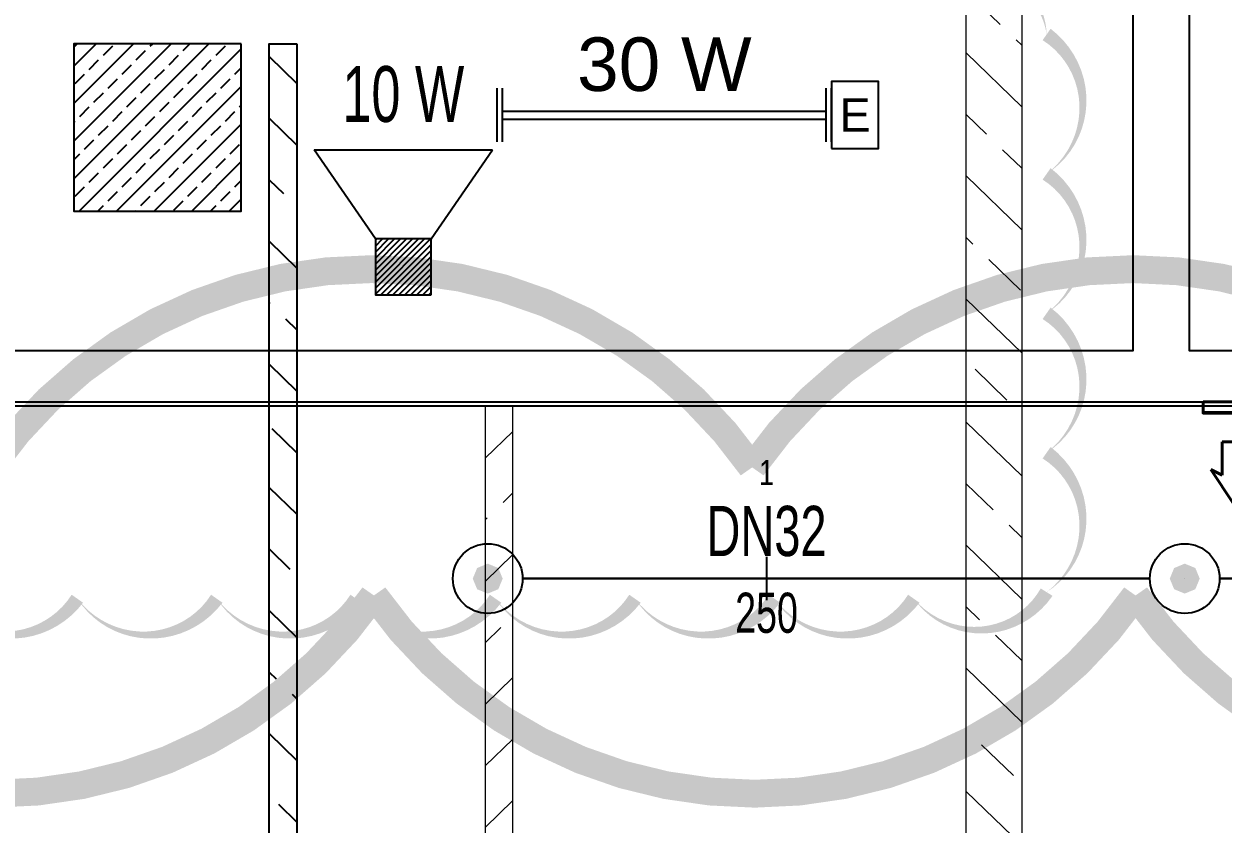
# Model space of a CAD drawing. Header units: millimetres. Extents: x -379292 to 1221486, y 92049 to 447512.
# Drawn here: x -119134 to -114833, y 270121 to 272990 of the extents above; entities that cross this region are included whole.
import ezdxf
from ezdxf.enums import TextEntityAlignment as Align

# ---------------------------------------------------------------- set-up
doc = ezdxf.new("R2010")
doc.units = ezdxf.units.MM
for name, color, linetype in [('-M-YNGN-BORUID', 7, 'Continuous'), ('-M-YNGN-BORUUZUN', 7, 'Continuous'), ('-M-YNGN-BORUYUK', 7, 'Continuous'), ('-M-YNGN-SPR-YUK', 7, 'Continuous'), ('-M-YNGN-ZON2-CAP-', 7, 'Continuous'), ('-M-YNGN-ZON2-SPR-', 7, 'Continuous'), ('05_HATCH CONCRETE', 141, 'Continuous'), ('05_LOUVER', 2, 'Continuous'), ('05_REV', 5, 'Continuous'), ('05_WALL', 3, 'Continuous'), ('08_LAMP', 4, 'Continuous'), ('08_LOUD SYSTEM', 4, 'Continuous'), ('AIRONN ZONLAMA', 4, 'Continuous'), ('E_CT_ZA', 6, 'Continuous')]:
    doc.layers.add(name, color=color, linetype=linetype)
doc.layers.add('-M-YNGN-SPR-CAPCIZGI', color=188, linetype='Continuous', plot=False)
for name, color, linetype, lineweight in [('-M-YNGN-ZON2', 4, 'SP', 30), ('0-KRCN-HVL-KANALUFLEME01', 3, 'Continuous', 40), ('A-MENF-POZ', 137, 'Continuous', 0), ('E_CT_AYDINLATMA', 3, 'Continuous', 9), ('E_CT_KA', 4, 'Continuous', 9)]:
    doc.layers.add(name, color=color, linetype=linetype, lineweight=lineweight)
doc.styles.add('CIZGI', font='tahoma.ttf', dxfattribs={"width": 0.8, "oblique": 20})
doc.styles.add('HCAD', font='HCAD.SHX', dxfattribs={"width": 0.8, "height": 0.2})
doc.styles.add('IKT-MD', font='romans.shx', dxfattribs={"width": 0.5, "height": 20})
doc.styles.add('PIPESIZE', font='hcad.shx', dxfattribs={"width": 0.8})
doc.styles.add('SPR-NOT', font='romans.shx')
doc.styles.get("Standard").update_dxf_attribs({"font": 'segoeuil.ttf'})
doc.styles.add('TR', font='tsimpali.shx', dxfattribs={"width": 0.7})
doc.styles.add('YAZI-2', font='arial.ttf', dxfattribs={"height": 2})
doc.linetypes.add('SP', pattern='A,2,-0.1,["SP",CIZGI,S=0.14,R=0.2,X=0,Y=-0.07],-0.255', length=2.355)

# ---------------------------------------------------------------- blocks, each defined once
blk = doc.blocks.new('*U63')
at = {"color": 0}
for p, q in [((365, 5), (15, 5)), ((15, 5), (15, 0)), ((365, 0), (365, 5))]:
    blk.add_line(p, q, dxfattribs=at)
for points in [[(365, 20), (365, 0), (15, 0), (15, 20)], [(380, 0), (0, 0), (0, -2), (380, -2)]]:
    blk.add_lwpolyline(points, close=True, dxfattribs=at)
for points in [[(34.99, -23.53), (31.92, -23.53), (35, -30), (38.08, -23.53), (35, -23.53), (35, -5)], [(64.99, -23.53), (61.92, -23.53), (65, -30), (68.08, -23.53), (65, -23.53), (65, -5)], [(94.99, -23.53), (91.92, -23.53), (95, -30), (98.08, -23.53), (95, -23.53), (95, -5)], [(124.99, -23.53), (121.92, -23.53), (125, -30), (128.08, -23.53), (125, -23.53), (125, -5)], [(154.99, -23.53), (151.92, -23.53), (155, -30), (158.08, -23.53), (155, -23.53), (155, -5)], [(184.99, -23.53), (181.92, -23.53), (185, -30), (188.08, -23.53), (185, -23.53), (185, -5)], [(214.99, -23.53), (211.92, -23.53), (215, -30), (218.08, -23.53), (215, -23.53), (215, -5)], [(244.99, -23.53), (241.92, -23.53), (245, -30), (248.08, -23.53), (245, -23.53), (245, -5)], [(274.99, -23.53), (271.92, -23.53), (275, -30), (278.08, -23.53), (275, -23.53), (275, -5)], [(304.99, -23.53), (301.92, -23.53), (305, -30), (308.08, -23.53), (305, -23.53), (305, -5)], [(334.99, -23.53), (331.92, -23.53), (335, -30), (338.08, -23.53), (335, -23.53), (335, -5)]]:
    blk.add_lwpolyline(points, dxfattribs=at)
at = {"layer": 'A-MENF-POZ', "style": 'IKT-MD', "width": 0.5}
blk.add_attdef('MDamper:GEN+YUK', text='', height=10, dxfattribs=at).set_placement((190, -55), align=Align.MIDDLE_CENTER)
blk = doc.blocks.new('OtoParkBodrumKatMimari')
at = {"layer": '05_HATCH CONCRETE'}
h = blk.add_hatch(dxfattribs=at)
h.set_pattern_fill('ANSI33', color=8, scale=15, angle=180, style=0)
h.set_pattern_definition([(225, (905000, -3e-07), (67.351921, -67.351921), []), (225, (904932.65, -3e-07), (67.351921, -67.351921), [47.625, -23.8125])])
h.paths.add_polyline_path([(128000, 172100), (127400, 172100), (127400, 171500), (128000, 171500)])
at = {"color": 5}
blk.add_lwpolyline([(128000, 172100), (127400, 172100), (127400, 171500), (128000, 171500)], close=True, dxfattribs=at)
at = {"layer": '05_REV'}
blk.add_lwpolyline([(126912.7, 170109.9, 0, 50, 0.520567), (127412.7, 170109.9, 0, 50, 0.520567), (127912.7, 170109.9, 0, 50, 0.520567), (128412.7, 170109.9, 0, 50, 0.520567), (128912.7, 170109.9, 0, 50, 0.520567), (129412.7, 170109.9, 0, 50, 0.520567), (129912.7, 170109.9, 0, 50, 0.520567), (130412.7, 170109.9, 0, 50, 0.520567), (130889.1, 170133.5, 0, 50, 0.520567), (130889.1, 170633.5, 0, 50, 0.520567), (130889.1, 171133.5, 0, 50, 0.520567), (130889.1, 171633.5, 0, 50, 0.520567), (130889.1, 172133.5, 0, 50, 0.520567), (130576.7, 172321, 0, 50, 0.520567), (130076.7, 172321, 0, 50, 0.520567), (129576.7, 172321, 0, 50, 0.520567), (129076.7, 172321, 0, 50, 0.520567), (128576.7, 172321, 0, 50, 0.520567), (128076.7, 172321, 0, 50, 0.520567), (127576.7, 172321, 0, 50, 0.520567), (127076.7, 172321, 0, 50, 0.520567)], format="xyseb", dxfattribs=at)
at = {"layer": '05_WALL', "color": 8, "ltscale": 25}
for points in [[(135300, 170800), (127100, 170800), (127100, 171000), (131200, 171000), (131200, 177300)], [(131400, 177300), (131400, 171000), (135300, 171000)]]:
    blk.add_lwpolyline(points, dxfattribs=at)
at = {"layer": '05_LOUVER', "color": 8, "xscale": 10, "yscale": 10, "zscale": 10}
blk.add_blockref('*U63', (131450, 170800), dxfattribs=at)
blk = doc.blocks.new('SP-C-UP-12')
at = {"ltscale": 10}
blk.add_line((0, 0), (0, 0), dxfattribs=at)
at = {"color": 1, "linetype": 'Continuous'}
blk.add_circle((0, 0), 12.5, dxfattribs=at)
at = {"ltscale": 10}
for points in [[(-5.37, 0), (-3.8, 3.8), (-3.8, -3.8), (0, 5.37)], [(-3.8, -3.8), (0, 5.37), (0, -5.37), (3.8, 3.8)], [(0, -5.37), (3.8, 3.8), (3.8, -3.8), (5.37, 0)]]:
    blk.add_solid(points, dxfattribs=at)
at = {"layer": '-M-YNGN-SPR-YUK', "style": 'SPR-NOT', "width": 0.5, "flags": 9}
for tag, p in [('YUK', (0, 17.77)), ('CAP', (0, 14.42)), ('TIP', (0.2, 10.78))]:
    blk.add_attdef(tag, text='', height=2.5, dxfattribs=at).set_placement(p, align=Align.MIDDLE_CENTER)
blk = doc.blocks.new('SPRKL100')
at = {"layer": '-M-YNGN-SPR-CAPCIZGI'}
blk.add_line((0, 0.431), (0, -0.431), dxfattribs=at)
at = {"layer": '-M-YNGN-BORUID', "color": 0, "style": 'HCAD', "width": 0.8, "flags": 1}
blk.add_attdef('DIC', text='', height=0.4, dxfattribs=at).set_placement((0, -1.693), align=Align.CENTER)
at = {"layer": '-M-YNGN-BORUUZUN', "color": 0, "style": 'HCAD', "width": 0.7}
blk.add_attdef('BOY', text='', height=0.8, dxfattribs=at).set_placement((0, -1.08), align=Align.CENTER)
at = {"layer": '-M-YNGN-BORUYUK', "color": 6, "style": 'PIPESIZE', "width": 0.8}
blk.add_attdef('YUK', text='', height=0.5, dxfattribs=at).set_placement((0, 1.866), align=Align.CENTER)
at = {"color": 0, "style": 'PIPESIZE', "width": 0.7}
blk.add_attdef('CAP', text='', height=1, dxfattribs=at).set_placement((0, 0.45), align=Align.CENTER)
blk = doc.blocks.new('A$C69E5DB5D')
at = {"layer": '-M-YNGN-ZON2', "ltscale": 500}
for p, q in [((-744.94, 2628.13), (-969.94, 2628.13)), ((-494.94, 2628.13), (-719.94, 2628.13))]:
    blk.add_line(p, q, dxfattribs=at)
at = {"layer": '-M-YNGN-ZON2-CAP-', "xscale": 18, "yscale": 18, "zscale": 18}
blk.add_blockref('SPRKL100', (-882.44, 2628.13), dxfattribs=at).add_auto_attribs({'YUK': '1', 'CAP': 'DN32', 'BOY': '250'})
at = {"layer": '-M-YNGN-ZON2-SPR-'}
for p in [(-982.44, 2628.13), (-732.44, 2628.13)]:
    blk.add_blockref('SP-C-UP-12', p, dxfattribs=at)
blk = doc.blocks.new('*U626')
h = blk.add_hatch()
h.set_pattern_fill('ANSI33', color=0, scale=50, angle=1, style=0)
h.paths.add_polyline_path([(-8443.2, 100), (-5632.7, 100), (-5632.7, 0), (-8443.2, 0)])
at = {"color": 0}
blk.add_lwpolyline([(-8443.2, 100), (-5632.7, 100), (-5632.7, 0), (-8443.2, 0)], close=True, dxfattribs=at)
at = {"ltscale": 25, "flags": 1}
for tag, p in [('YUKSEKLIK', (-228.6, -148.7)), ('KALINLIK', (-228.6, -213.3))]:
    blk.add_attdef(tag, p, '', height=50, dxfattribs=at)
blk = doc.blocks.new('*U723')
h = blk.add_hatch()
h.set_pattern_fill('ANSI33', color=0, scale=50, angle=1, style=0)
h.paths.add_polyline_path([(-7451.3, 200), (601.6, 200), (601.6, 0), (-7451.3, 0)])
at = {"color": 0}
blk.add_lwpolyline([(-7451.3, 200), (601.6, 200), (601.6, 0), (-7451.3, 0)], close=True, dxfattribs=at)
at = {"ltscale": 25, "flags": 1}
for tag, p in [('YUKSEKLIK', (-228.6, -148.7)), ('KALINLIK', (-228.6, -213.3))]:
    blk.add_attdef(tag, p, '', height=50, dxfattribs=at)
blk = doc.blocks.new('*U883')
h = blk.add_hatch()
h.set_pattern_fill('ANSI33', color=0, scale=50, angle=1, style=0)
h.paths.add_polyline_path([(-3889.8, 100), (300.2, 100), (300.2, 0), (-3889.8, 0)])
at = {"color": 0}
blk.add_lwpolyline([(-3889.8, 100), (300.2, 100), (300.2, 0), (-3889.8, 0)], close=True, dxfattribs=at)
at = {"ltscale": 25, "flags": 1}
for tag, p in [('YUKSEKLIK', (-228.6, -148.7)), ('KALINLIK', (-228.6, -213.3))]:
    blk.add_attdef(tag, p, '', height=50, dxfattribs=at)
blk = doc.blocks.new('40 W SIVA ÜSTÜ ETANJ LED E 50')
at = {"layer": '08_LAMP'}
for p, q in [((-625, -100), (-625, 100)), ((-605, -100), (-605, 100)), ((605, -100), (605, 100)), ((625, -100), (625, 100)), ((-605, 15), (605, 15)), ((-605, -15), (605, -15))]:
    blk.add_line(p, q, dxfattribs=at)
blk.add_lwpolyline([(625, -125), (800, -125), (800, 125), (625, 125)], close=True, dxfattribs=at)
at = {"layer": '08_LAMP', "color": 2, "style": 'YAZI-2'}
blk.add_text('30 W', height=200, dxfattribs=at).set_placement((0, 90), align=Align.CENTER)
blk.add_text('E', height=125, dxfattribs=at).set_placement((712.5, 0), align=Align.MIDDLE)
blk = doc.blocks.new('15 W HORN 100_HARİCİ TİP')
at = {"layer": '08_LOUD SYSTEM'}
h = blk.add_hatch(dxfattribs=at)
h.set_pattern_fill('ANSI31', color=2, scale=4.8)
h.set_pattern_definition([(45, (-341645.439, -380325.335), (-10.77630735, 10.77630735), [])])
h.paths.add_polyline_path([(-100, 0), (100, 0), (100, 200), (-100, 200)])
at = {"layer": '08_LOUD SYSTEM', "ltscale": 2}
for p, q in [((-320, 520), (320, 520)), ((-100, 200), (-320, 520)), ((100, 200), (320, 520))]:
    blk.add_line(p, q, dxfattribs=at)
at = {"layer": '08_LOUD SYSTEM'}
blk.add_lwpolyline([(100, 0), (100, 200), (-100, 200), (-100, 0)], close=True, dxfattribs=at)
at = {"layer": '08_LOUD SYSTEM', "color": 2, "ltscale": 2, "style": 'TR', "width": 0.7}
blk.add_text('10 W', height=200, dxfattribs=at).set_placement((0, 620), align=Align.CENTER)
blk = doc.blocks.new('OK-2')
for p, q in [((5, 10), (-10, 0)), ((2.5, 5), (5, 10)), ((5, -10), (-10, 0)), ((2.5, 5), (17.5, 5)), ((17.5, 5), (17.5, -5)), ((2.5, -5), (5, -10)), ((2.5, -5), (17.5, -5))]:
    blk.add_line(p, q)

msp = doc.modelspace()

# ---------------------------------------------------------------- block references
at = {"color": 8}
msp.add_blockref('OtoParkBodrumKatMimari', (-246354.8, 100818.8), dxfattribs=at)

# ---------------------------------------------------------------- next in the draw order: linework, layer by layer
at = {"color": 30, "const_width": 100}
for points in [[(-143840.8, 271399.6, -0.520567), (-141108.9, 271399.6, -0.520567), (-138377, 271399.6, -0.520567), (-135645.1, 271399.6, -0.520567), (-132913.2, 271399.6, -0.520567), (-130181.3, 271399.6, -0.520567), (-127449.4, 271399.6, -0.520567), (-124717.5, 271399.6, -0.520567), (-121985.6, 271399.6, -0.520567), (-119253.7, 271399.6, -0.520567), (-116521.8, 271399.6, -0.520567), (-113789.9, 271399.6, -0.520567), (-111058, 271399.6, -0.520567), (-108326.2, 271399.6, -0.520567), (-105594.3, 271399.6, -0.520567), (-102862.4, 271399.6, -0.520567), (-100130.5, 271399.6, -0.520567)], [(-98755.3, 270940.5, -0.520567), (-101487.2, 270940.5, -0.520567), (-104219.1, 270940.5, -0.520567), (-106951, 270940.5, -0.520567), (-109682.9, 270940.5, -0.520567), (-112414.7, 270940.5, -0.520567), (-115146.6, 270940.5, -0.520567), (-117878.5, 270940.5, -0.520567), (-120610.4, 270940.5, -0.520567), (-123342.3, 270940.5, -0.520567), (-126074.2, 270940.5, -0.520567), (-128806.1, 270940.5, -0.520567), (-131538, 270940.5, -0.520567), (-134269.9, 270940.5, -0.520567), (-137001.8, 270940.5, -0.520567), (-139733.7, 270940.5, -0.520567), (-142465.6, 270940.5, -0.520567)]]:
    msp.add_lwpolyline(points, format="xyb", dxfattribs=at)
at = {"layer": '0-KRCN-HVL-KANALUFLEME01'}
msp.add_lwpolyline([(-114904.6, 271634.6), (-114904.6, 271594.6), (-111104.6, 271594.6), (-111104.6, 271634.6)], close=True, dxfattribs=at)
at = {"layer": 'AIRONN ZONLAMA', "color": 2, "ltscale": 25}
msp.add_lwpolyline([(-157954.6, 278134.6), (-121654.6, 278134.6), (-121654.6, 271634.6), (-111104.6, 271634.6), (-111104.6, 245070.5), (-111004.6, 235534.6), (-103454.6, 235534.6), (-103454.6, 232934.6), (-103754.6, 232934.6), (-103754.6, 232334.6), (-103454.6, 232334.6), (-103454.6, 228784.6), (-103754.6, 228784.6), (-103754.6, 228184.6), (-103454.6, 228184.6), (-103454.6, 225134.6), (-103754.6, 225134.6), (-103754.6, 224134.6), (-103454.6, 224134.6), (-103454.6, 214634.6)], dxfattribs=at)

# ---------------------------------------------------------------- next in the draw order: block references
at = {"layer": '-M-YNGN-ZON2', "ltscale": 25, "xscale": 10, "yscale": 10, "zscale": 10}
msp.add_blockref('A$C69E5DB5D', (-107645.9, 244719.5), dxfattribs=at)
at = {"layer": '0-KRCN-HVL-KANALUFLEME01', "xscale": 7.999991324709452, "yscale": 7.999991324709452, "zscale": 7.999991324709452, "rotation": 90}
msp.add_blockref('OK-2', (-114796.4, 271351.8), dxfattribs=at)
at = {"layer": '08_LAMP', "xscale": 0.96, "yscale": 0.96, "zscale": 0.96}
msp.add_blockref('40 W SIVA ÜSTÜ ETANJ LED E 50', (-116836.8, 272663.3), dxfattribs=at)
at = {"layer": '08_LOUD SYSTEM', "rotation": 359.9999999999999}
msp.add_blockref('15 W HORN 100_HARİCİ TİP', (-117773.1, 272018.8), dxfattribs=at)
at = {"layer": 'E_CT_AYDINLATMA', "xscale": -1, "rotation": 270}
msp.add_blockref('*U626', (-117479.7, 277251.5), dxfattribs=at)
at = {"layer": 'E_CT_KA', "color": 5, "rotation": 270}
msp.add_blockref('*U723', (-115754.8, 269419.8), dxfattribs=at)
at = {"layer": 'E_CT_ZA', "color": 112, "rotation": 270}
msp.add_blockref('*U883', (-118254.8, 269029), dxfattribs=at)

doc.saveas('drawing.dxf')
